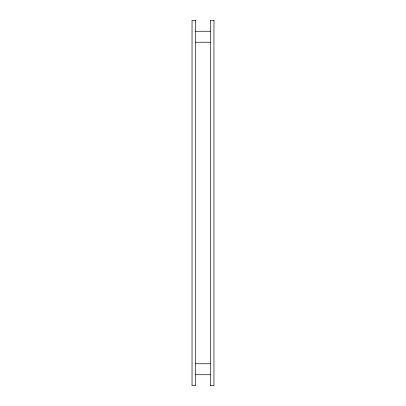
<?xml version="1.0" encoding="UTF-8"?>
<svg xmlns="http://www.w3.org/2000/svg" width="406" height="406" viewBox="0 0 406 406"><rect width="100%" height="100%" fill="white"/><g stroke="black" fill="none" stroke-linecap="round" stroke-linejoin="round"><path stroke-width="0.61" d="M195.692 31.262L210.308 31.262M195.692 42.224L210.308 42.224M195.692 363.776L210.308 363.776M195.692 374.738L210.308 374.738M195.692 20.3L192.038 20.3L192.038 385.7L195.692 385.7L195.692 20.3M213.962 20.3L210.308 20.3L210.308 385.7L213.962 385.7L213.962 20.3"/></g></svg>
